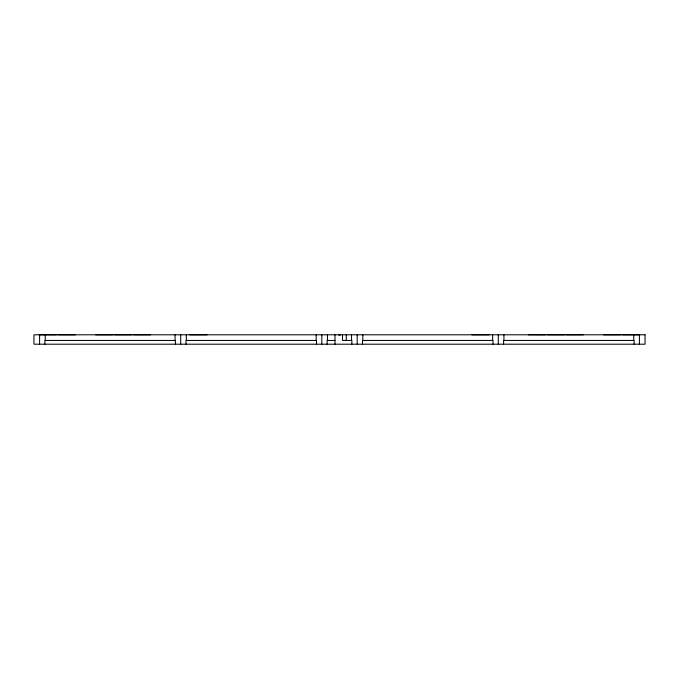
<?xml version="1.0" encoding="UTF-8"?>
<svg xmlns="http://www.w3.org/2000/svg" width="679" height="679" viewBox="0 0 679 679"><rect width="100%" height="100%" fill="white"/><g stroke="black" fill="none" stroke-linecap="round" stroke-linejoin="round"><path stroke-width="1.02" d="M566.031 334.823L583.337 334.798M603.656 334.823L620.971 334.798M622.473 334.823L639.779 334.798M114.479 334.823L131.785 334.806M133.288 334.806L150.602 334.798M471.956 334.806L489.262 334.798M334.985 340.442L327.125 340.442L327.125 344.202M528.398 334.798L545.712 334.806M547.215 334.806L564.521 334.823M189.738 334.798L207.044 334.806M95.663 334.798L112.969 334.823M39.221 334.798L56.527 334.823M58.029 334.798L75.344 334.823M639.406 334.798L639.406 344.202M634.093 344.202L634.093 340.442L503.606 340.442L503.606 344.202M633.762 334.798L633.762 340.442M503.937 334.798L503.937 340.442M498.293 334.798L498.293 344.202M492.988 344.202L492.988 340.442L362.493 340.442L362.493 344.202M492.648 334.798L492.648 340.442M362.832 334.798L362.832 340.442M357.188 334.798L357.188 344.202M351.875 344.202L351.875 340.442L342.513 340.442L342.513 334.798M351.544 334.798L351.544 340.442M346.273 334.798L346.273 340.442M334.985 334.798L334.985 344.202M327.456 334.798L327.456 340.442M321.812 334.798L321.812 344.202M316.507 344.202L316.507 340.442L186.012 340.442L186.012 344.202M316.168 334.798L316.168 340.442M186.352 334.798L186.352 340.442M180.707 334.798L180.707 344.202M175.394 344.202L175.394 340.442L44.907 340.442L44.907 344.202M175.063 334.798L175.063 340.442M45.238 334.798L45.238 340.442M39.594 334.798L39.594 344.202M340.255 334.798L338.745 334.806L340.255 334.806M645.05 334.798L33.95 334.798L33.95 344.202L645.05 344.202L645.05 334.798"/></g></svg>
